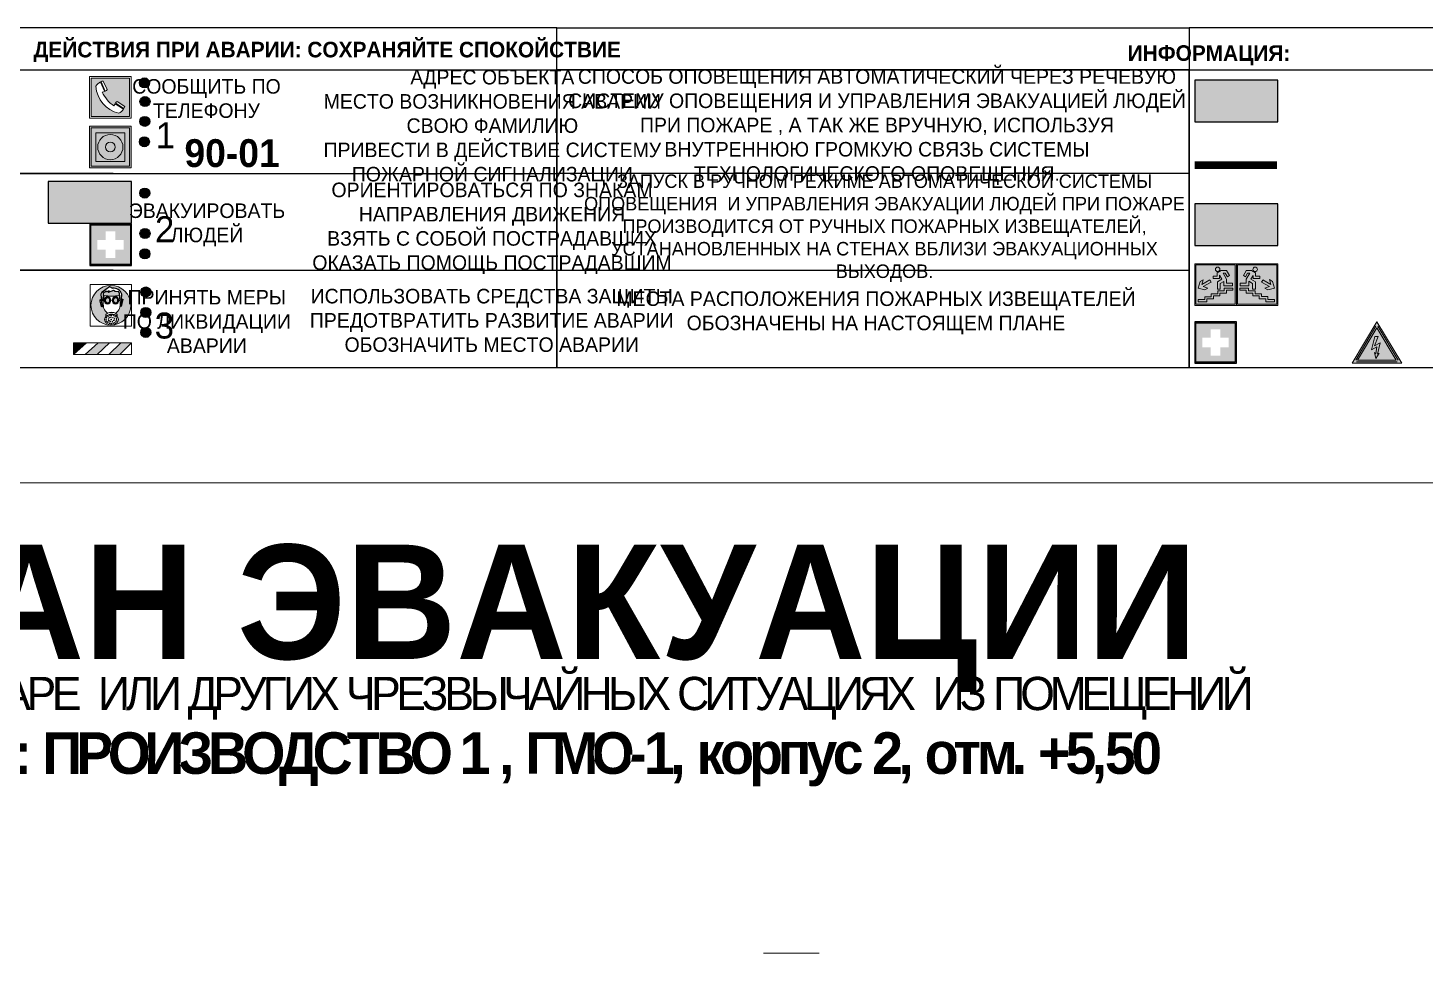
# Model space of a CAD drawing. Header units: millimetres. Extents: x 13810 to 67229, y 12374 to 21950.
# Drawn here: x 38368.3 to 38637.1, y 15248.6 to 15426.6 of the extents above; entities that cross this region are included whole.
import ezdxf

# ---------------------------------------------------------------- set-up
doc = ezdxf.new("R2010")
doc.units = ezdxf.units.MM
doc.layers.add('План_Штампы', color=7, linetype='Continuous')
doc.styles.add('обычный', font='arial.ttf')

# ---------------------------------------------------------------- blocks, each defined once
blk = doc.blocks.new('A$C38D26F80')
h = blk.add_hatch(color=5)
h.dxf.hatch_style = 1
h.paths.add_polyline_path([(-8.77, -4.48, 1), (-0.19, -4.48, 1)])
h.paths.add_polyline_path([(-6.75, -3.58), (-6.75, -3.31), (-6.62, -3.22), (-6.5, -3.22), (-6.42, -3.3), (-6.39, -3.28), (-6.59, -2.23), (-6.59, -2.01), (-6.38, -1.58), (-4.76, -0.4), (-4.13, -0.79, -0.362848), (-2.1, -2.1, -0.201049), (-2.17, -2.48, 0.085434), (-2.26, -3.13), (-1.9, -3.16), (-2.25, -4.7), (-2.4, -4.59), (-2.43, -4.34), (-2.36, -4.34), (-2.14, -3.34), (-2.47, -3.42), (-2.58, -1.95), (-2.77, -1.58), (-3.58, -1.52), (-3.92, -1.26), (-5.05, -1.73), (-4.87, -1.39), (-5.41, -1.6), (-5.41, -1.46), (-6.13, -1.87), (-6.18, -3.5), (-6.56, -3.47), (-6.37, -4.59), (-6.16, -4.43), (-6.16, -4.66), (-6.36, -4.79), (-6.37, -4.8), (-6.51, -4.76)], flags=16)
h.paths.add_polyline_path([(-6.51, -4.76), (-6.36, -4.79), (-6.37, -4.8)], flags=0)
h.paths.add_polyline_path([(-5.92, -2.34, 0.089508), (-2.67, -2.35), (-2.48, -3.88, -0.268602), (-3.4, -6.18, 0.262449), (-5.2, -6.18, -0.268602), (-6.11, -3.88)], flags=16)
edge = h.paths.add_edge_path(flags=16)
edge.add_ellipse((-5.19, -3.41), major_axis=(0, 0.842), ratio=0.848992, start_angle=0, end_angle=360)
edge = h.paths.add_edge_path(flags=0)
edge.add_ellipse((-5.19, -3.39), major_axis=(0, 0.665), ratio=0.853798, start_angle=0, end_angle=360)
edge = h.paths.add_edge_path(flags=0)
edge.add_ellipse((-5.19, -3.4), major_axis=(0, 0.528), ratio=0.864094, start_angle=0, end_angle=360)
edge = h.paths.add_edge_path(flags=16)
edge.add_ellipse((-3.47, -3.4), major_axis=(0, 0.842), ratio=0.848992, start_angle=0, end_angle=360)
h.paths.add_polyline_path([(-3.13, -6.45), (-3.13, -6.84, 0.383174), (-5.57, -6.85), (-5.57, -6.49, -0.369952)], flags=16)
edge = h.paths.add_edge_path(flags=0)
edge.add_ellipse((-3.47, -3.39), major_axis=(0, 0.665), ratio=0.853798, start_angle=0, end_angle=360)
edge = h.paths.add_edge_path(flags=0)
edge.add_ellipse((-3.47, -3.4), major_axis=(0, 0.528), ratio=0.864094, start_angle=0, end_angle=360)
edge = h.paths.add_edge_path(flags=16)
edge.add_ellipse((-4.34, -7.57), major_axis=(-1.48, 0), ratio=0.744955, start_angle=0, end_angle=360)
h.paths.add_polyline_path([(-5.01, -6.85, -1), (-5.15, -6.85, -1)], flags=0)
h.paths.add_polyline_path([(-5.33, -7.14, -1), (-5.47, -7.14, -1)], flags=0)
h.paths.add_polyline_path([(-4.61, -6.71, -1), (-4.74, -6.71, -1)], flags=16)
h.paths.add_polyline_path([(-5.43, -7.51, -1), (-5.57, -7.51, -1)], flags=0)
h.paths.add_polyline_path([(-4.26, -6.67, -1), (-4.4, -6.67, -1)], flags=16)
h.paths.add_polyline_path([(-4.74, -7.14, -1), (-4.88, -7.14, -1)], flags=0)
h.paths.add_polyline_path([(-4.93, -7.43, -1), (-5.07, -7.43, -1)], flags=0)
h.paths.add_polyline_path([(-4.41, -7.07, -1), (-4.54, -7.07, -1)], flags=0)
h.paths.add_polyline_path([(-5.33, -7.87, -1), (-5.46, -7.87, -1)], flags=0)
h.paths.add_polyline_path([(-3.8, -6.71, -1), (-3.94, -6.71, -1)], flags=16)
h.paths.add_polyline_path([(-4.85, -7.78, -1), (-4.98, -7.78, -1)], flags=0)
h.paths.add_polyline_path([(-3.96, -7.14, -1), (-4.1, -7.14, -1)], flags=0)
h.paths.add_polyline_path([(-4.33, -7.53, -1), (-4.47, -7.53, -1)], flags=0)
h.paths.add_polyline_path([(-5.09, -8.12, -1), (-5.23, -8.12, -1)], flags=0)
h.paths.add_polyline_path([(-3.5, -6.94, -1), (-3.64, -6.94, -1)], flags=0)
h.paths.add_polyline_path([(-4.54, -7.97, -1), (-4.68, -7.97, -1)], flags=0)
h.paths.add_polyline_path([(-3.66, -7.39, -1), (-3.8, -7.39, -1)], flags=0)
h.paths.add_polyline_path([(-4.73, -8.35, -1), (-4.86, -8.35, -1)], flags=0)
h.paths.add_polyline_path([(-4.09, -7.96, -1), (-4.23, -7.96, -1)], flags=0)
h.paths.add_polyline_path([(-3.77, -7.74, -1), (-3.91, -7.74, -1)], flags=0)
h.paths.add_polyline_path([(-3.22, -7.27, -1), (-3.35, -7.27, -1)], flags=0)
h.paths.add_polyline_path([(-4.34, -8.4, -1), (-4.47, -8.4, -1)], flags=0)
h.paths.add_polyline_path([(-3.16, -7.61, -1), (-3.3, -7.61, -1)], flags=0)
h.paths.add_polyline_path([(-3.9, -8.35, -1), (-4.04, -8.35, -1)], flags=0)
h.paths.add_polyline_path([(-3.32, -7.91, -1), (-3.46, -7.91, -1)], flags=0)
h.paths.add_polyline_path([(-3.55, -8.23, -1), (-3.69, -8.23, -1)], flags=0)
at = {"color": 5, "lineweight": 5}
for p, q in [((-4.48, 0), (-8.96, 0)), ((-8.96, 0), (-8.96, -4.48)), ((-4.48, 0), (0, 0)), ((0, 0), (0, -4.48)), ((-6.59, -2.01), (-6.38, -1.58)), ((-6.59, -2.23), (-6.59, -2.01)), ((-6.39, -3.28), (-6.59, -2.23)), ((-6.38, -1.58), (-4.76, -0.4)), ((-6.13, -1.87), (-6.18, -3.5)), ((-5.41, -1.46), (-6.13, -1.87)), ((-5.92, -2.34), (-6.11, -3.88)), ((-4.87, -1.39), (-5.41, -1.6)), ((-5.41, -1.6), (-5.41, -1.46)), ((-3.92, -1.26), (-5.05, -1.73)), ((-5.05, -1.73), (-4.87, -1.39)), ((-4.76, -0.4), (-4.13, -0.79)), ((-3.58, -1.52), (-3.92, -1.26)), ((-2.77, -1.58), (-3.58, -1.52)), ((-2.58, -1.95), (-2.77, -1.58)), ((-2.67, -2.34), (-2.48, -3.88)), ((-2.47, -3.42), (-2.58, -1.95)), ((-8.96, -8.96), (-8.96, -4.48)), ((-6.75, -3.31), (-6.62, -3.22)), ((-6.75, -3.58), (-6.75, -3.31)), ((-6.51, -4.76), (-6.75, -3.58)), ((-6.62, -3.22), (-6.5, -3.22)), ((-6.18, -3.5), (-6.56, -3.47)), ((-6.56, -3.47), (-6.37, -4.59)), ((-6.37, -4.8), (-6.51, -4.76)), ((-6.5, -3.22), (-6.42, -3.3)), ((-6.42, -3.3), (-6.39, -3.28)), ((-6.37, -4.59), (-6.16, -4.43)), ((-6.16, -4.66), (-6.37, -4.8)), ((-6.16, -4.43), (-6.16, -4.66)), ((-2.14, -3.34), (-2.47, -3.42)), ((-2.43, -4.34), (-2.4, -4.59)), ((-2.43, -4.34), (-2.36, -4.34)), ((-2.4, -4.59), (-2.25, -4.7)), ((-2.36, -4.34), (-2.14, -3.34)), ((-1.9, -3.16), (-2.26, -3.13)), ((-2.25, -4.7), (-1.9, -3.16)), ((0, -8.96), (0, -4.48)), ((-4.48, -8.96), (-8.96, -8.96)), ((-5.57, -6.49), (-5.57, -6.85)), ((-4.48, -8.96), (0, -8.96)), ((-3.13, -6.45), (-3.13, -6.84))]:
    blk.add_line(p, q, dxfattribs=at)
at = {"color": 5}
for p, q in [((-6.59, -2.01), (-6.38, -1.58)), ((-6.59, -2.23), (-6.59, -2.01)), ((-6.39, -3.28), (-6.59, -2.23)), ((-6.38, -1.58), (-4.76, -0.4)), ((-6.13, -1.87), (-6.18, -3.5)), ((-5.41, -1.46), (-6.13, -1.87)), ((-4.87, -1.39), (-5.41, -1.6)), ((-5.41, -1.6), (-5.41, -1.46)), ((-3.92, -1.26), (-5.05, -1.73)), ((-5.05, -1.73), (-4.87, -1.39)), ((-4.76, -0.4), (-4.13, -0.79)), ((-3.58, -1.52), (-3.92, -1.26)), ((-2.77, -1.58), (-3.58, -1.52)), ((-2.58, -1.95), (-2.77, -1.58)), ((-2.47, -3.42), (-2.58, -1.95)), ((-6.75, -3.31), (-6.62, -3.22)), ((-6.75, -3.58), (-6.75, -3.31)), ((-6.51, -4.76), (-6.75, -3.58)), ((-6.62, -3.22), (-6.5, -3.22)), ((-6.18, -3.5), (-6.56, -3.47)), ((-6.56, -3.47), (-6.37, -4.59)), ((-6.37, -4.8), (-6.51, -4.76)), ((-6.36, -4.79), (-6.51, -4.76)), ((-6.5, -3.22), (-6.42, -3.3)), ((-6.42, -3.3), (-6.39, -3.28)), ((-6.37, -4.59), (-6.16, -4.43)), ((-6.16, -4.66), (-6.37, -4.8)), ((-6.16, -4.66), (-6.36, -4.79)), ((-6.16, -4.43), (-6.16, -4.66)), ((-2.14, -3.34), (-2.47, -3.42)), ((-2.4, -4.59), (-2.43, -4.34)), ((-2.43, -4.34), (-2.36, -4.34)), ((-2.25, -4.7), (-2.4, -4.59)), ((-2.36, -4.34), (-2.14, -3.34)), ((-2.26, -3.13), (-1.9, -3.16)), ((-1.9, -3.16), (-2.25, -4.7))]:
    blk.add_line(p, q, dxfattribs=at)
at = {"color": 5, "lineweight": 5}
for centre, radius in [((-4.48, -4.48), 4.29), ((-5.5, -7.51), 0.0678), ((-5.4, -7.14), 0.0678), ((-5.4, -7.87), 0.0678), ((-5.16, -8.12), 0.0678), ((-5.08, -6.85), 0.0678), ((-5, -7.43), 0.0678), ((-4.91, -7.78), 0.0678), ((-4.81, -7.14), 0.0678), ((-4.79, -8.35), 0.0678), ((-4.67, -6.71), 0.0678), ((-4.61, -7.97), 0.0678), ((-4.47, -7.07), 0.0678), ((-4.4, -7.53), 0.0678), ((-4.4, -8.4), 0.0678), ((-4.33, -6.67), 0.0678), ((-4.16, -7.96), 0.0678), ((-4.03, -7.14), 0.0678), ((-3.97, -8.35), 0.0678), ((-3.87, -6.71), 0.0678), ((-3.84, -7.74), 0.0678), ((-3.73, -7.39), 0.0678), ((-3.62, -8.23), 0.0678), ((-3.57, -6.94), 0.0678), ((-3.39, -7.91), 0.0678), ((-3.28, -7.27), 0.0678), ((-3.23, -7.61), 0.0678)]:
    blk.add_circle(centre, radius, dxfattribs=at)
for centre, radius, start, end in [((-4.28, 6.66), 9.15, 259.6987, 280.1569), ((-0.47, -3.05), 1.79, 161.5846, 182.4584), ((-2.6, -2.2), 0.513, 326.4781, 11.7739), ((-3.66, -4.24), 2.47, 171.573, 231.7124), ((-4.33, -7.88), 1.87, 50.358, 131.5662), ((-4.3, -7.78), 1.83, 60.5889, 119.4111), ((-4.93, -4.24), 2.47, 308.2876, 8.427), ((-4.34, -8.2), 1.82, 48.4943, 132.3565)]:
    blk.add_arc(centre, radius, start, end, dxfattribs=at)
at = {"color": 5}
for centre, radius, start, end in [((-3.89, -2.66), 1.88, 17.387, 97.1599), ((-0.35, -3.07), 1.91, 162.2553, 181.7878), ((-2.6, -2.2), 0.511, 326.3906, 11.8614)]:
    blk.add_arc(centre, radius, start, end, dxfattribs=at)
at = {"color": 5, "lineweight": 5}
for centre, major_axis, ratio in [((-5.19, -3.41), (0, 0.842), 0.848992), ((-5.19, -3.39), (0, 0.665), 0.853798), ((-5.19, -3.4), (0, 0.528), 0.864094), ((-3.47, -3.4), (0, 0.842), 0.848992), ((-3.47, -3.39), (0, 0.665), 0.853798), ((-3.47, -3.4), (0, 0.528), 0.864094), ((-4.34, -7.57), (-1.48, 0), 0.744955)]:
    blk.add_ellipse(centre, major_axis=major_axis, ratio=ratio, dxfattribs=at)
blk = doc.blocks.new('A$C47DD6509')
at = {"lineweight": 5}
for points in [[(-8.69, 0), (-11.19, 0), (-11.19, -2.22)], [(-4.22, 0), (-6.45, 0), (-8.91, -2.22), (-6.61, -2.22)], [(0, 0), (-2.09, 0), (-4.36, -2.22), (-2.29, -2.22)]]:
    blk.add_hatch(color=242, dxfattribs=at).paths.add_polyline_path(points)
at = {"color": 242, "lineweight": 5}
for p, q in [((-11.19, -2.22), (-8.69, 0)), ((-11.19, -2.22), (-11.19, 0)), ((-11.19, 0), (-8.69, 0)), ((-11.19, 0), (0, 0)), ((-8.91, -2.22), (-6.45, 0)), ((-6.61, -2.22), (-4.22, 0)), ((-4.36, -2.22), (-2.09, 0)), ((-2.29, -2.22), (0, 0)), ((0, 0), (0, -2.22)), ((0, -2.22), (-11.19, -2.22))]:
    blk.add_line(p, q, dxfattribs=at)
blk = doc.blocks.new('A$C32E8229D')
at = {"true_color": 0xffffff}
blk.add_hatch(color=7, dxfattribs=at).paths.add_polyline_path([(0, 0), (0, -8), (16, -8), (16, 0)])
h = blk.add_hatch(color=126)
h.paths.add_polyline_path([(0.2, -0.2), (15.8, -0.2), (15.8, -7.8), (0.2, -7.8)])
h.paths.add_polyline_path([(13.49, -2.05), (12.08, -2.05), (11.37, -2.63, 0.162397), (11.29, -2.84), (11.29, -3.63), (10.35, -3.63), (10.35, -4.05), (11.68, -4.05), (11.68, -3.48), (12.26, -4.28), (11.29, -5.1), (11.29, -6.78), (11.85, -6.78), (11.85, -5.44), (12.8, -4.64), (12.8, -5.94), (14.46, -5.94), (14.46, -5.39), (13.45, -5.39), (13.45, -3.97), (12.46, -2.59), (13.15, -2.59), (13.69, -3.34), (14.18, -3)], flags=16)
h.paths.add_polyline_path([(10.74, -1.82, 1), (11.8, -1.82, 1)], flags=16)
h.paths.add_polyline_path([(9.39, -3.59), (5.99, -3.59), (6.56, -3.03), (5.91, -3.03), (5.1, -3.83), (5.91, -4.64), (6.56, -4.64), (5.99, -4.09), (9.39, -4.09)], flags=16)
h.paths.add_polyline_path([(4.29, -1.08), (1.72, -1.08), (1.72, -6.6), (4.29, -6.6)], flags=16)
at = {"color": 126}
blk.add_lwpolyline([(16, -8), (0, -8), (0, 0), (16, 0)], close=True, dxfattribs=at)
blk = doc.blocks.new('A$C18900ED3')
h = blk.add_hatch(color=126)
h.paths.add_polyline_path([(-0.18, -0.18), (-7.02, -0.18), (-7.02, -7.02), (-0.18, -7.02)])
h.paths.add_polyline_path([(-5.89, -4.46), (-5.89, -2.77), (-4.46, -2.77), (-4.46, -1.31), (-2.77, -1.31), (-2.77, -2.77), (-1.33, -2.77), (-1.33, -4.46), (-2.77, -4.46), (-2.77, -5.89), (-4.46, -5.89), (-4.46, -4.46)], flags=16)
at = {"color": 126}
for p, q in [((-7.2, 0), (-7.2, -7.2)), ((0, 0), (-7.2, 0)), ((0, -7.2), (0, 0)), ((-7.02, -7.02), (-7.02, -0.18)), ((-7.02, -0.18), (-0.18, -0.18)), ((-0.18, -0.18), (-0.18, -7.02)), ((-7.2, -7.2), (0, -7.2)), ((-0.18, -7.02), (-7.02, -7.02))]:
    blk.add_line(p, q, dxfattribs=at)
blk = doc.blocks.new('A$C456E1F9C')
at = {"lineweight": 5}
h = blk.add_hatch(color=242, dxfattribs=at)
h.paths.add_polyline_path([(0.51, -1.47), (0.51, -13.26), (12.29, -13.26), (12.29, -1.47)])
h.paths.add_polyline_path([(5.42, -4.95, -0.254479), (4.78, -5.4), (3.52, -2.53, -0.209735), (4.23, -2.4)], flags=16)
h.paths.add_polyline_path([(8.53, -8.6), (10.87, -10.17), (10.54, -10.76), (8.03, -9.13, -0.192251)], flags=16)
h.paths.add_polyline_path([(4.61, -5.49, 0.005518), (3.87, -5.72, 0.128647), (7.49, -10.01, 0.00809), (7.83, -9.33), (10.47, -10.97, -0.16736), (8.99, -12.25, -0.327862), (1.95, -3.95, -0.166952), (3.36, -2.62)], flags=16)
at = {"color": 242, "lineweight": 5}
for p, q in [((0, -13.77), (0, -0.97)), ((12.8, -0.97), (0, -0.97)), ((4.61, -5.49), (3.36, -2.62)), ((3.52, -2.53), (4.78, -5.4)), ((4.23, -2.4), (5.42, -4.95)), ((12.8, -13.77), (12.8, -0.97)), ((7.83, -9.33), (10.47, -10.97)), ((8.03, -9.13), (10.54, -10.76)), ((10.81, -10.12), (8.53, -8.6)), ((10.54, -10.76), (10.8, -10.3)), ((10.8, -10.3), (10.81, -10.12)), ((0, -13.77), (12.8, -13.77))]:
    blk.add_line(p, q, dxfattribs=at)
blk.add_lwpolyline([(0.51, -1.47), (12.29, -1.47), (12.29, -13.26), (0.51, -13.26)], close=True, dxfattribs=at)
for centre, radius, start, end in [((4.59, -5.34), 2.99, 114.2845, 152.1974), ((11.12, -3.31), 9.19, 183.9915, 256.6009), ((4.02, -3.27), 0.891, 76.3284, 123.7092), ((14.98, -39.1), 35.17, 107.1487, 108.4135), ((13.86, -0.94), 11.08, 205.5536, 234.8762), ((4.68, -4.59), 0.824, 276.9621, 334.0723), ((-13.31, 0.8), 23.44, 332.5487, 334.4027), ((8.94, -9.5), 0.989, 114.4092, 157.9388), ((7.87, -9.46), 3, 291.9291, 329.9329)]:
    blk.add_arc(centre, radius, start, end, dxfattribs=at)
blk = doc.blocks.new('A$C54414219')
at = {"true_color": 0xffffff}
h = blk.add_hatch(color=7, dxfattribs=at)
h.paths.add_polyline_path([(2.39, -9.45), (2.39, -18.3), (11.23, -18.3), (11.23, -9.45)], flags=0)
h.paths.add_polyline_path([(10.71, -13.87, -1), (2.92, -13.87, -1)], flags=0)
h.paths.add_polyline_path([(8.3, -13.87, -1), (5.33, -13.87, -1)], flags=0)
h.paths.add_polyline_path([(0.41, -7.47), (0.41, -20.27), (13.21, -20.27), (13.21, -7.47)])
h.paths.add_polyline_path([(0.92, -19.77), (12.71, -19.77), (12.71, -7.98), (0.92, -7.98)], flags=16)
h.paths.add_polyline_path([(11.23, -9.45), (11.23, -18.3), (2.39, -18.3), (2.39, -9.45)], flags=0)
at = {"lineweight": 5}
h = blk.add_hatch(color=242, dxfattribs=at)
h.paths.add_polyline_path([(12.71, -7.98), (0.92, -7.98), (0.92, -19.77), (12.71, -19.77)])
h.paths.add_polyline_path([(11.23, -18.3), (2.39, -18.3), (2.39, -9.45), (11.23, -9.45)], flags=16)
h.paths.add_polyline_path([(10.71, -13.87, -1), (2.92, -13.87, -1)], flags=0)
h.paths.add_polyline_path([(8.3, -13.87, -1), (5.33, -13.87, -1)], flags=0)
at = {"true_color": 0xffffff}
h = blk.add_hatch(color=7, dxfattribs=at)
h.paths.add_polyline_path([(2.39, -9.45), (2.39, -18.3), (11.23, -18.3), (11.23, -9.45)])
h.paths.add_polyline_path([(10.71, -13.87, -1), (2.92, -13.87, -1)], flags=16)
h.paths.add_polyline_path([(8.3, -13.87, -1), (5.33, -13.87, -1)], flags=0)
at = {"lineweight": 5}
h = blk.add_hatch(color=242, dxfattribs=at)
h.paths.add_polyline_path([(2.92, -13.87, 1), (10.71, -13.87, 1)])
h.paths.add_polyline_path([(8.3, -13.87, -1), (5.33, -13.87, -1)], flags=16)
at = {"color": 242, "lineweight": 5}
for p, q in [((0.41, -20.27), (0.41, -7.47)), ((0.41, -7.47), (13.21, -7.47)), ((0.41, -7.47), (13.21, -7.47)), ((13.21, -20.27), (13.21, -7.47)), ((0.41, -20.27), (13.21, -20.27))]:
    blk.add_line(p, q, dxfattribs=at)
for points in [[(0.92, -7.98), (12.71, -7.98), (12.71, -19.77), (0.92, -19.77)], [(2.39, -9.45), (11.23, -9.45), (11.23, -18.3), (2.39, -18.3)]]:
    blk.add_lwpolyline(points, close=True, dxfattribs=at)
for radius in [3.89, 1.49]:
    blk.add_circle((6.81, -13.87), radius, dxfattribs=at)
blk = doc.blocks.new('A$C3E6D3DDE')
at = {"lineweight": 5}
h = blk.add_hatch(color=40, dxfattribs=at)
h.paths.add_polyline_path([(24.1, 1.45), (16.46, -11.35), (31.74, -11.35)])
h.paths.add_polyline_path([(24.09, -0.46), (30.03, -10.41), (18.14, -10.41)], flags=16)
h.paths.add_polyline_path([(24.54, -3.08), (23.41, -6.02), (25.13, -5.01), (24.33, -8.5), (24.82, -8.27), (23.79, -9.86), (23.4, -8.04), (23.8, -8.43), (24.04, -6.29), (22.39, -7.25), (23.44, -3.08)], flags=0)
h = blk.add_hatch(color=256, dxfattribs=at)
h.paths.add_polyline_path([(24.37, 0.03, 0.567511), (23.82, 0.03), (17.59, -10.4, 0.582454), (17.86, -10.88), (30.32, -10.88, 0.582149), (30.6, -10.4)])
h.paths.add_polyline_path([(24.09, -0.46), (18.14, -10.41), (30.03, -10.41)], flags=16)
h.paths.add_polyline_path([(24.54, -3.08), (23.41, -6.02), (25.13, -5.01), (24.33, -8.5), (24.82, -8.27), (23.79, -9.86), (23.4, -8.04), (23.8, -8.43), (24.04, -6.29), (22.39, -7.25), (23.44, -3.08)], flags=0)
h = blk.add_hatch(color=40, dxfattribs=at)
h.paths.add_polyline_path([(24.09, -0.46), (18.14, -10.41), (30.03, -10.41)])
h.paths.add_polyline_path([(24.82, -8.27), (23.79, -9.86), (23.4, -8.04), (23.8, -8.43), (24.04, -6.29), (22.39, -7.25), (23.44, -3.08), (24.54, -3.08), (23.41, -6.02), (25.13, -5.01), (24.33, -8.5)], flags=16)
at = {"color": 40, "lineweight": 5}
for p, q in [((16.46, -11.35), (24.1, 1.45)), ((24.1, 1.45), (31.74, -11.35))]:
    blk.add_line(p, q, dxfattribs=at)
at = {"lineweight": 5}
for p, q in [((17.59, -10.4), (23.82, 0.03)), ((24.37, 0.03), (30.6, -10.4)), ((18.14, -10.41), (24.09, -0.46)), ((23.44, -3.08), (22.39, -7.25)), ((23.41, -6.02), (24.54, -3.08)), ((24.54, -3.08), (23.44, -3.08)), ((24.09, -0.46), (30.03, -10.41)), ((22.39, -7.25), (24.04, -6.29)), ((23.8, -8.43), (23.4, -8.04)), ((23.4, -8.04), (23.79, -9.86)), ((25.13, -5.01), (23.41, -6.02)), ((23.79, -9.86), (24.82, -8.27)), ((24.04, -6.29), (23.8, -8.43)), ((24.33, -8.5), (25.13, -5.01)), ((24.82, -8.27), (24.33, -8.5)), ((17.86, -10.88), (30.32, -10.88)), ((18.14, -10.41), (30.03, -10.41))]:
    blk.add_line(p, q, dxfattribs=at)
at = {"color": 50, "lineweight": 5}
blk.add_line((31.74, -11.35), (16.46, -11.35), dxfattribs=at)
blk = doc.blocks.new('A$C7B4425F7')
at = {"true_color": 0xffffff}
blk.add_hatch(color=7, dxfattribs=at).paths.add_polyline_path([(0, 0), (-16, 0), (-16, -8), (0, -8)])
h = blk.add_hatch(color=126)
h.paths.add_polyline_path([(-0.2, -0.2), (-15.8, -0.2), (-15.8, -7.8), (-0.2, -7.8)])
h.paths.add_polyline_path([(-11.76, -2.03), (-11.76, -3.66), (-11.17, -3.66, -0.568275), (-11.17, -6.18), (-12.58, -6.18), (-12.58, -2.03)], flags=16)
h.paths.add_polyline_path([(-13.33, -4.12, -0.495768), (-13.59, -6.18), (-15.03, -6.18), (-15.03, -2.03), (-13.59, -2.03, -0.487973)], flags=16)
h.paths.add_polyline_path([(-10.25, -2.03), (-9.48, -2.03), (-9.48, -6.18), (-10.25, -6.18)], flags=16)
h.paths.add_polyline_path([(-13.84, -3.69), (-14.24, -3.69), (-14.24, -3.03), (-13.9, -3.03, -0.692621)], flags=0)
h.paths.add_polyline_path([(-9.15, -2.03), (-8.4, -2.03), (-8.04, -3.07), (-7.68, -2.03), (-6.93, -2.03), (-7.64, -4.1), (-6.93, -6.18), (-7.68, -6.18), (-8.04, -5.14), (-8.4, -6.18), (-9.15, -6.18), (-8.44, -4.1)], flags=16)
h.paths.add_polyline_path([(-11.76, -4.46), (-11.42, -4.46, -0.692621), (-11.36, -5.12), (-11.76, -5.12)], flags=0)
h.paths.add_polyline_path([(-13.9, -5.2), (-14.24, -5.2), (-14.24, -4.55), (-13.84, -4.55, -0.708038)], flags=0)
edge = h.paths.add_edge_path(flags=16)
edge.add_ellipse((-5.51, -4.08), major_axis=(0, 2.05), ratio=0.586184, start_angle=0, end_angle=360)
edge = h.paths.add_edge_path(flags=0)
edge.add_ellipse((-5.51, -4.08), major_axis=(0, 1.14), ratio=0.454828, start_angle=0, end_angle=360)
h.paths.add_polyline_path([(-4.13, -4.96, 0.377264), (-3.48, -4.52, 0.0555), (-3.16, -2.03), (-1.66, -2.03), (-1.66, -4.96), (-0.96, -4.96), (-0.96, -7.01), (-1.75, -7.01), (-1.75, -6.18), (-3.3, -6.18), (-3.3, -7.02), (-4.13, -7.02)], flags=16)
h.paths.add_polyline_path([(-2.73, -2.91), (-2.28, -2.91), (-2.28, -4.96), (-3.05, -4.96, 0.079136)], flags=0)
at = {"color": 126}
blk.add_lwpolyline([(-16, -8), (0, -8), (0, 0), (-16, 0)], close=True, dxfattribs=at)
blk = doc.blocks.new('вниз 3')
at = {"lineweight": 0, "true_color": 0xffffff}
h = blk.add_hatch(color=7, dxfattribs=at)
h.dxf.hatch_style = 1
h.paths.add_polyline_path([(40997.5, -4475.69), (40997.25, -4475.28), (40995.76, -4476.15), (40995.97, -4475.23), (40995.39, -4475.56), (40995.05, -4476.83), (40996.33, -4477.17), (40996.91, -4476.83), (40996, -4476.55)], flags=0)
h.paths.add_polyline_path([(40999.81, -4473.95), (41000.22, -4473.95), (41000.64, -4474.67), (41001.03, -4474.43), (41000.46, -4473.49), (41000.42, -4473.49), (40999.43, -4473.49), (40998.68, -4473.92), (40998.68, -4474.57), (40997.88, -4474.57), (40997.88, -4475), (40999.14, -4475), (40999.14, -4474.43), (40999.14, -4474.38), (40999.59, -4475.15), (40998.72, -4475.67), (40998.72, -4477.06), (40999.24, -4477.06), (40999.24, -4475.96), (40999.95, -4475.56), (40999.95, -4476.43), (41001.61, -4476.43), (41001.61, -4475.88), (41000.47, -4475.88), (41000.47, -4475.12)], flags=0)
h.paths.add_polyline_path([(40999.2, -4473.24, 1), (40998.35, -4473.24, 1)], flags=0)
h.paths.add_polyline_path([(41000.46, -4477.26), (41001.69, -4477.26), (41001.69, -4476.84), (41000.03, -4476.84), (41000.03, -4477.39), (40998.78, -4477.39), (40998.78, -4477.95), (40997.53, -4477.95), (40997.53, -4478.5), (40996.29, -4478.5), (40996.29, -4479.06), (40995.05, -4479.06), (40995.05, -4479.48), (40995.29, -4479.48), (40996.72, -4479.48), (40996.72, -4478.92), (40997.97, -4478.92), (40997.97, -4478.36), (40999.2, -4478.36), (40999.2, -4477.81), (41000.46, -4477.81)], flags=0)
h.paths.add_polyline_path([(41002.37, -4472.17), (40994.37, -4472.17), (40994.37, -4480.17), (41002.37, -4480.17)])
h.paths.add_polyline_path([(41002.16, -4479.96), (40994.57, -4479.96), (40994.57, -4472.37), (41002.16, -4472.37)], flags=16)
h.paths.add_polyline_path([(41001.61, -4475.88), (41001.61, -4476.43), (40999.95, -4476.43), (40999.95, -4475.56), (40999.24, -4475.96), (40999.24, -4477.06), (40998.72, -4477.06), (40998.72, -4475.67), (40999.59, -4475.15), (40999.14, -4474.38), (40999.14, -4474.43), (40999.14, -4475), (40997.88, -4475), (40997.88, -4474.57), (40998.68, -4474.57), (40998.68, -4473.92), (40999.43, -4473.49), (41000.42, -4473.49), (41000.46, -4473.49), (41001.03, -4474.43), (41000.64, -4474.67), (41000.22, -4473.95), (40999.81, -4473.95), (41000.47, -4475.12), (41000.47, -4475.88)], flags=0)
h.paths.add_polyline_path([(41001.69, -4476.84), (41001.69, -4477.26), (41000.46, -4477.26), (41000.46, -4477.81), (40999.2, -4477.81), (40999.2, -4478.36), (40997.97, -4478.36), (40997.97, -4478.92), (40996.72, -4478.92), (40996.72, -4479.48), (40995.05, -4479.48), (40995.05, -4479.06), (40996.29, -4479.06), (40996.29, -4478.5), (40997.53, -4478.5), (40997.53, -4477.95), (40998.78, -4477.95), (40998.78, -4477.39), (41000.03, -4477.39), (41000.03, -4476.84)], flags=0)
h.paths.add_polyline_path([(40998.35, -4473.24, -1), (40999.2, -4473.24, -1)], flags=0)
h.paths.add_polyline_path([(40997.5, -4475.69), (40996, -4476.55), (40996.91, -4476.83), (40996.33, -4477.17), (40995.05, -4476.83), (40995.39, -4475.56), (40995.97, -4475.23), (40995.76, -4476.15), (40997.25, -4475.28)], flags=0)
at = {"lineweight": 0}
h = blk.add_hatch(color=126, dxfattribs=at)
h.dxf.hatch_style = 1
h.paths.add_polyline_path([(41002.16, -4472.37), (40994.57, -4472.37), (40994.57, -4479.96), (41002.16, -4479.96)])
h.paths.add_polyline_path([(40995.97, -4475.23), (40995.76, -4476.15), (40997.25, -4475.28), (40997.5, -4475.69), (40996, -4476.55), (40996.91, -4476.83), (40996.33, -4477.17), (40995.05, -4476.83), (40995.39, -4475.56)], flags=16)
h.paths.add_polyline_path([(40997.88, -4474.57), (40998.68, -4474.57), (40998.68, -4473.92), (40999.43, -4473.49), (41000.42, -4473.49), (41000.46, -4473.49), (41001.03, -4474.43), (41000.64, -4474.67), (41000.22, -4473.95), (40999.81, -4473.95), (41000.47, -4475.12), (41000.47, -4475.88), (41001.61, -4475.88), (41001.61, -4476.43), (40999.95, -4476.43), (40999.95, -4475.56), (40999.24, -4475.96), (40999.24, -4477.06), (40998.72, -4477.06), (40998.72, -4475.67), (40999.59, -4475.15), (40999.14, -4474.38), (40999.14, -4474.43), (40999.14, -4475), (40997.88, -4475)], flags=16)
h.paths.add_polyline_path([(40998.35, -4473.24, -1), (40999.2, -4473.24, -1)], flags=16)
h.paths.add_polyline_path([(40997.53, -4477.95), (40998.78, -4477.95), (40998.78, -4477.39), (41000.03, -4477.39), (41000.03, -4476.84), (41001.69, -4476.84), (41001.69, -4477.26), (41000.46, -4477.26), (41000.46, -4477.81), (40999.2, -4477.81), (40999.2, -4478.36), (40997.97, -4478.36), (40997.97, -4478.92), (40996.72, -4478.92), (40996.72, -4479.48), (40995.05, -4479.48), (40995.05, -4479.06), (40996.29, -4479.06), (40996.29, -4478.5), (40997.53, -4478.5)], flags=16)
at = {"lineweight": 0, "true_color": 0xffffff}
h = blk.add_hatch(color=7, dxfattribs=at)
h.dxf.hatch_style = 1
h.paths.add_polyline_path([(40999.2, -4473.24, 1), (40998.35, -4473.24, 1)])
h.paths.add_polyline_path([(40999.81, -4473.95), (41000.22, -4473.95), (41000.64, -4474.67), (41001.03, -4474.43), (41000.46, -4473.49), (41000.42, -4473.49), (40999.43, -4473.49), (40998.68, -4473.92), (40998.68, -4474.57), (40997.88, -4474.57), (40997.88, -4475), (40999.14, -4475), (40999.14, -4474.43), (40999.14, -4474.38), (40999.59, -4475.15), (40998.72, -4475.67), (40998.72, -4477.06), (40999.24, -4477.06), (40999.24, -4475.96), (40999.95, -4475.56), (40999.95, -4476.43), (41001.61, -4476.43), (41001.61, -4475.88), (41000.47, -4475.88), (41000.47, -4475.12)])
h.paths.add_polyline_path([(40999.2, -4477.81), (41000.46, -4477.81), (41000.46, -4477.26), (41001.69, -4477.26), (41001.69, -4476.84), (41000.03, -4476.84), (41000.03, -4477.39), (40998.78, -4477.39), (40998.78, -4477.95), (40997.53, -4477.95), (40997.53, -4478.5), (40996.29, -4478.5), (40996.29, -4479.06), (40995.05, -4479.06), (40995.05, -4479.48), (40995.29, -4479.48), (40996.72, -4479.48), (40996.72, -4478.92), (40997.97, -4478.92), (40997.97, -4478.36), (40999.2, -4478.36)])
h.paths.add_polyline_path([(40997.5, -4475.69), (40997.25, -4475.28), (40995.76, -4476.15), (40995.97, -4475.23), (40995.39, -4475.56), (40995.05, -4476.83), (40996.33, -4477.17), (40996.91, -4476.83), (40996, -4476.55)])
at = {"color": 126, "lineweight": 0}
for points in [[(40994.37, -4472.17), (41002.37, -4472.17), (41002.37, -4480.17), (40994.37, -4480.17)], [(40994.57, -4472.37), (41002.16, -4472.37), (41002.16, -4479.96), (40994.57, -4479.96)]]:
    blk.add_lwpolyline(points, close=True, dxfattribs=at)
for points in [[(40995.05, -4476.83), (40995.39, -4475.56), (40995.97, -4475.23), (40995.76, -4476.15), (40997.25, -4475.28), (40997.5, -4475.69), (40996, -4476.55), (40996.91, -4476.83), (40996.33, -4477.17), (40995.05, -4476.83)], [(40999.14, -4474.43), (40999.14, -4475), (40997.88, -4475), (40997.88, -4474.57), (40998.68, -4474.57), (40998.68, -4473.92), (40999.43, -4473.49), (41000.42, -4473.49), (41000.46, -4473.49), (41001.03, -4474.43), (41000.64, -4474.67), (41000.22, -4473.95), (40999.81, -4473.95), (41000.47, -4475.12), (41000.47, -4475.88), (41001.61, -4475.88), (41001.61, -4476.43), (40999.95, -4476.43), (40999.95, -4475.56), (40999.24, -4475.96), (40999.24, -4477.06), (40998.72, -4477.06), (40998.72, -4475.67), (40999.59, -4475.15), (40999.14, -4474.38), (40999.14, -4474.43)], [(40995.29, -4479.48), (40995.05, -4479.48), (40995.05, -4479.06), (40996.29, -4479.06), (40996.29, -4478.5), (40997.53, -4478.5), (40997.53, -4477.95), (40998.78, -4477.95), (40998.78, -4477.39), (41000.03, -4477.39), (41000.03, -4476.84), (41001.69, -4476.84), (41001.69, -4477.26), (41000.46, -4477.26), (41000.46, -4477.81), (40999.2, -4477.81), (40999.2, -4478.36), (40997.97, -4478.36), (40997.97, -4478.92), (40996.72, -4478.92), (40996.72, -4479.48), (40995.05, -4479.48)]]:
    blk.add_lwpolyline(points, dxfattribs=at)
blk.add_circle((40998.77, -4473.24), 0.426, dxfattribs=at)
blk = doc.blocks.new('вниз')
at = {"lineweight": 0, "true_color": 0xffffff}
h = blk.add_hatch(color=7, dxfattribs=at)
h.dxf.hatch_style = 1
h.paths.add_polyline_path([(40994.51, -4472.22), (40986.51, -4472.22), (40986.51, -4480.22), (40994.51, -4480.22)])
h.paths.add_polyline_path([(40994.31, -4472.42), (40994.31, -4480.01), (40986.71, -4480.01), (40986.71, -4472.42)], flags=16)
h.paths.add_polyline_path([(40988.43, -4473.53), (40989.43, -4473.53), (40990.19, -4473.96), (40990.19, -4474.6), (40991, -4474.6), (40991, -4475.06), (40989.73, -4475.06), (40989.73, -4474.46), (40989.3, -4475.18), (40990.17, -4475.7), (40990.17, -4477.11), (40989.63, -4477.11), (40989.63, -4476.01), (40988.94, -4475.59), (40988.94, -4476.46), (40988.94, -4476.46), (40987.47, -4476.46), (40987.26, -4476.46), (40987.26, -4475.92), (40988.4, -4475.92), (40988.4, -4475.2), (40989.1, -4473.99), (40988.66, -4473.99), (40988.24, -4474.7), (40987.86, -4474.47), (40988.41, -4473.56)], flags=0)
h.paths.add_polyline_path([(40990.55, -4473.29, -1), (40989.69, -4473.29, -1)], flags=0)
h.paths.add_polyline_path([(40988.85, -4476.89), (40988.85, -4477.43), (40990.1, -4477.43), (40990.1, -4477.99), (40991.34, -4477.99), (40991.34, -4478.54), (40992.59, -4478.54), (40992.59, -4479.09), (40993.83, -4479.09), (40993.83, -4479.52), (40992.17, -4479.52), (40992.17, -4478.97), (40990.91, -4478.97), (40990.91, -4478.41), (40989.68, -4478.41), (40989.68, -4477.86), (40988.43, -4477.86), (40988.43, -4477.31), (40987.6, -4477.31), (40987.18, -4477.31), (40987.18, -4476.89)], flags=0)
h.paths.add_polyline_path([(40991.61, -4475.33), (40993.12, -4476.2), (40992.9, -4475.27), (40993.48, -4475.6), (40993.83, -4476.88), (40992.56, -4477.22), (40991.97, -4476.88), (40992.9, -4476.61), (40991.38, -4475.74), (40991.58, -4475.39)], flags=0)
h.paths.add_polyline_path([(40990.19, -4473.96), (40989.43, -4473.53), (40988.43, -4473.53), (40988.41, -4473.56), (40987.86, -4474.47), (40988.24, -4474.7), (40988.66, -4473.99), (40989.1, -4473.99), (40988.4, -4475.2), (40988.4, -4475.92), (40987.26, -4475.92), (40987.26, -4476.46), (40987.47, -4476.46), (40988.94, -4476.46), (40988.94, -4476.27), (40988.94, -4475.59), (40989.63, -4476.01), (40989.63, -4477.11), (40990.17, -4477.11), (40990.17, -4475.7), (40989.3, -4475.18), (40989.73, -4474.46), (40989.73, -4475.06), (40991, -4475.06), (40991, -4474.6), (40990.19, -4474.6)], flags=0)
h.paths.add_polyline_path([(40990.55, -4473.29, 1), (40989.69, -4473.29, 1)], flags=0)
h.paths.add_polyline_path([(40991.61, -4475.33), (40991.58, -4475.39), (40991.38, -4475.74), (40992.9, -4476.61), (40991.97, -4476.88), (40992.56, -4477.22), (40993.83, -4476.88), (40993.48, -4475.6), (40992.9, -4475.27), (40993.12, -4476.2)], flags=0)
h.paths.add_polyline_path([(40990.1, -4477.43), (40988.85, -4477.43), (40988.85, -4476.89), (40987.18, -4476.89), (40987.18, -4477.31), (40987.6, -4477.31), (40988.43, -4477.31), (40988.43, -4477.86), (40989.68, -4477.86), (40989.68, -4478.41), (40990.91, -4478.41), (40990.91, -4478.97), (40992.17, -4478.97), (40992.17, -4479.52), (40993.83, -4479.52), (40993.83, -4479.09), (40992.59, -4479.09), (40992.59, -4478.54), (40991.34, -4478.54), (40991.34, -4477.99), (40990.1, -4477.99)], flags=0)
at = {"lineweight": 0}
h = blk.add_hatch(color=126, dxfattribs=at)
h.dxf.hatch_style = 1
h.paths.add_polyline_path([(40994.31, -4472.42), (40986.71, -4472.42), (40986.71, -4480.01), (40994.31, -4480.01)])
h.paths.add_polyline_path([(40988.43, -4473.53), (40989.43, -4473.53), (40990.19, -4473.96), (40990.19, -4474.6), (40991, -4474.6), (40991, -4475.06), (40989.73, -4475.06), (40989.73, -4474.46), (40989.3, -4475.18), (40990.17, -4475.7), (40990.17, -4477.11), (40989.63, -4477.11), (40989.63, -4476.01), (40988.94, -4475.59), (40988.94, -4476.46), (40988.94, -4476.46), (40987.47, -4476.46), (40987.26, -4476.46), (40987.26, -4475.92), (40988.4, -4475.92), (40988.4, -4475.2), (40989.1, -4473.99), (40988.66, -4473.99), (40988.24, -4474.7), (40987.86, -4474.47), (40988.41, -4473.56)], flags=16)
h.paths.add_polyline_path([(40990.55, -4473.29, -1), (40989.69, -4473.29, -1)], flags=16)
h.paths.add_polyline_path([(40988.85, -4476.89), (40988.85, -4477.43), (40990.1, -4477.43), (40990.1, -4477.99), (40991.34, -4477.99), (40991.34, -4478.54), (40992.59, -4478.54), (40992.59, -4479.09), (40993.83, -4479.09), (40993.83, -4479.52), (40992.17, -4479.52), (40992.17, -4478.97), (40990.91, -4478.97), (40990.91, -4478.41), (40989.68, -4478.41), (40989.68, -4477.86), (40988.43, -4477.86), (40988.43, -4477.31), (40987.6, -4477.31), (40987.18, -4477.31), (40987.18, -4476.89)], flags=16)
h.paths.add_polyline_path([(40991.61, -4475.33), (40993.12, -4476.2), (40992.9, -4475.27), (40993.48, -4475.6), (40993.83, -4476.88), (40992.56, -4477.22), (40991.97, -4476.88), (40992.9, -4476.61), (40991.38, -4475.74), (40991.58, -4475.39)], flags=16)
at = {"lineweight": 0, "true_color": 0xffffff}
h = blk.add_hatch(color=7, dxfattribs=at)
h.dxf.hatch_style = 1
h.paths.add_polyline_path([(40989.73, -4474.46), (40989.73, -4475.06), (40991, -4475.06), (40991, -4474.6), (40990.19, -4474.6), (40990.19, -4473.96), (40989.43, -4473.53), (40988.43, -4473.53), (40988.41, -4473.56), (40987.86, -4474.47), (40988.24, -4474.7), (40988.66, -4473.99), (40989.1, -4473.99), (40988.4, -4475.2), (40988.4, -4475.92), (40987.26, -4475.92), (40987.26, -4476.46), (40987.47, -4476.46), (40988.94, -4476.46), (40988.94, -4475.59), (40989.63, -4476.01), (40989.63, -4477.11), (40990.17, -4477.11), (40990.17, -4475.7), (40989.3, -4475.18)])
h.paths.add_polyline_path([(40989.69, -4473.29, 1), (40990.55, -4473.29, 1)])
h.paths.add_polyline_path([(40991.61, -4475.33), (40991.58, -4475.39), (40991.38, -4475.74), (40992.9, -4476.61), (40991.97, -4476.88), (40992.56, -4477.22), (40993.83, -4476.88), (40993.48, -4475.6), (40992.9, -4475.27), (40993.12, -4476.2)])
h.paths.add_polyline_path([(40990.1, -4477.43), (40988.85, -4477.43), (40988.85, -4476.89), (40987.18, -4476.89), (40987.18, -4477.31), (40987.6, -4477.31), (40988.43, -4477.31), (40988.43, -4477.86), (40989.68, -4477.86), (40989.68, -4478.41), (40990.91, -4478.41), (40990.91, -4478.97), (40992.17, -4478.97), (40992.17, -4479.52), (40993.83, -4479.52), (40993.83, -4479.09), (40992.59, -4479.09), (40992.59, -4478.54), (40991.34, -4478.54), (40991.34, -4477.99), (40990.1, -4477.99)])
at = {"color": 126, "lineweight": 0}
for points in [[(40986.51, -4472.22), (40994.51, -4472.22), (40994.51, -4480.22), (40986.51, -4480.22)], [(40986.71, -4472.42), (40994.31, -4472.42), (40994.31, -4480.01), (40986.71, -4480.01)]]:
    blk.add_lwpolyline(points, close=True, dxfattribs=at)
for points in [[(40987.47, -4476.46), (40987.26, -4476.46), (40987.26, -4475.92), (40988.4, -4475.92), (40988.4, -4475.2), (40989.1, -4473.99), (40988.66, -4473.99), (40988.24, -4474.7), (40987.86, -4474.47), (40988.41, -4473.56), (40988.43, -4473.53), (40989.43, -4473.53), (40990.19, -4473.96), (40990.19, -4474.6), (40991, -4474.6), (40991, -4475.06), (40989.73, -4475.06), (40989.73, -4474.46), (40989.3, -4475.18), (40990.17, -4475.7), (40990.17, -4477.11), (40989.63, -4477.11), (40989.63, -4476.01), (40988.94, -4475.59), (40988.94, -4476.46)], [(40991.58, -4475.39), (40991.38, -4475.74), (40992.9, -4476.61), (40991.97, -4476.88), (40992.56, -4477.22), (40993.83, -4476.88), (40993.48, -4475.6), (40992.9, -4475.27), (40993.12, -4476.2), (40991.61, -4475.33), (40991.58, -4475.39)], [(40987.6, -4477.31), (40987.18, -4477.31), (40987.18, -4476.89), (40988.85, -4476.89), (40988.85, -4477.43), (40990.1, -4477.43), (40990.1, -4477.99), (40991.34, -4477.99), (40991.34, -4478.54), (40992.59, -4478.54), (40992.59, -4479.09), (40993.83, -4479.09), (40993.83, -4479.52), (40992.17, -4479.52), (40992.17, -4478.97), (40990.91, -4478.97), (40990.91, -4478.41), (40989.68, -4478.41), (40989.68, -4477.86), (40988.43, -4477.86), (40988.43, -4477.31), (40987.6, -4477.31)], [(40987.47, -4476.46), (40988.94, -4476.46), (40988.94, -4476.27)]]:
    blk.add_lwpolyline(points, dxfattribs=at)
blk.add_circle((40990.12, -4473.29), 0.432, dxfattribs=at)

msp = doc.modelspace()

# ---------------------------------------------------------------- hatches: boundary and pattern name
at = {"lineweight": 0}
h = msp.add_hatch(color=256, dxfattribs=at)
h.dxf.hatch_style = 1
h.paths.add_polyline_path([(38389.73, 15416.05, 1), (38391.66, 15416.05, 1)])
h = msp.add_hatch(color=256, dxfattribs=at)
h.dxf.hatch_style = 1
h.paths.add_polyline_path([(38389.83, 15412.46, 1), (38391.76, 15412.46, 1)])
h = msp.add_hatch(color=256, dxfattribs=at)
h.dxf.hatch_style = 1
h.paths.add_polyline_path([(38389.79, 15408.65, 1), (38391.73, 15408.65, 1)])
h = msp.add_hatch(color=256, dxfattribs=at)
h.dxf.hatch_style = 1
h.paths.add_polyline_path([(38389.71, 15404.72, 1), (38391.64, 15404.72, 1)])
h = msp.add_hatch(color=256, dxfattribs=at)
h.dxf.hatch_style = 1
h.paths.add_polyline_path([(38389.8, 15394.84, 1), (38391.73, 15394.84, 1)])
h = msp.add_hatch(color=256, dxfattribs=at)
h.dxf.hatch_style = 1
h.paths.add_polyline_path([(38389.84, 15387.06, 1), (38391.77, 15387.06, 1)])
h = msp.add_hatch(color=256, dxfattribs=at)
h.dxf.hatch_style = 1
h.paths.add_polyline_path([(38389.83, 15383.15, 1), (38391.76, 15383.15, 1)])
h = msp.add_hatch(color=256, dxfattribs=at)
h.dxf.hatch_style = 1
h.paths.add_polyline_path([(38389.99, 15375.8, 1), (38391.92, 15375.8, 1)])
h = msp.add_hatch(color=256, dxfattribs=at)
h.dxf.hatch_style = 1
h.paths.add_polyline_path([(38389.98, 15371.86, 1), (38391.91, 15371.86, 1)])
h = msp.add_hatch(color=256, dxfattribs=at)
h.dxf.hatch_style = 1
h.paths.add_polyline_path([(38389.98, 15368.02, 1), (38391.92, 15368.02, 1)])

# ---------------------------------------------------------------- linework, layer by layer
at = {"color": 126, "lineweight": 0, "true_color": 0x008754}
for points in [[(38162.27, 15734.05), (38762.27, 15734.05), (38762.27, 15339.05), (38162.27, 15339.05)], [(38162.27, 15734.05), (38762.27, 15734.05), (38762.27, 15339.05), (38162.27, 15339.05)], [(38162.27, 15734.05), (38762.27, 15734.05), (38762.27, 15339.05), (38162.27, 15339.05)], [(38162.27, 15734.05), (38762.27, 15734.05), (38762.27, 15339.05), (38162.27, 15339.05)], [(38162.27, 15339.05), (38762.27, 15339.05), (38762.27, 14944.05), (38162.27, 14944.05)], [(38162.27, 15339.05), (38762.27, 15339.05), (38762.27, 14944.05), (38162.27, 14944.05)], [(38162.27, 15339.05), (38762.27, 15339.05), (38762.27, 14944.05), (38162.27, 14944.05)], [(38162.27, 15339.05), (38762.27, 15339.05), (38762.27, 14944.05), (38162.27, 14944.05)]]:
    msp.add_lwpolyline(points, close=True, dxfattribs=at)
for points in [[(38326.25, 15418.58), (38470.02, 15418.58), (38470.02, 15426.63), (38326.25, 15426.63)], [(38470.02, 15426.63), (38591.73, 15426.63), (38591.73, 15361.18), (38470.02, 15361.18)], [(38470.02, 15426.63), (38591.73, 15426.63), (38591.73, 15418.58), (38470.02, 15418.58)], [(38591.73, 15418.58), (38735.5, 15418.58), (38735.5, 15426.63), (38591.73, 15426.63)], [(38326.25, 15418.58), (38470.02, 15418.58), (38470.02, 15361.18), (38326.25, 15361.18)], [(38470.02, 15418.58), (38591.73, 15418.58), (38591.73, 15398.59), (38470.02, 15398.59)], [(38591.73, 15418.58), (38735.5, 15418.58), (38735.5, 15361.18), (38591.73, 15361.18)], [(38591.73, 15398.59), (38470.02, 15398.59), (38470.02, 15380.01), (38591.73, 15380.01)]]:
    msp.add_lwpolyline(points, close=True)
at = {"color": 126, "lineweight": 80, "true_color": 0x008754, "const_width": 1.5}
msp.add_lwpolyline([(38608.59, 15400.21), (38592.79, 15400.21)], dxfattribs=at)
for points in [[(38384.67, 15398.59), (38326.25, 15398.59), (38470.02, 15398.59)], [(38384.67, 15380.01), (38326.25, 15380.01), (38470.02, 15380.01)]]:
    msp.add_lwpolyline(points)
at = {"lineweight": 0}
msp.add_lwpolyline([(38520.52, 15248.56), (38509.82, 15248.56)], dxfattribs=at)
for centre in [(38390.69, 15416.05), (38390.8, 15412.46), (38390.76, 15408.65), (38390.68, 15404.72), (38390.76, 15394.84), (38390.8, 15387.06), (38390.79, 15383.15), (38390.95, 15375.8), (38390.95, 15371.86), (38390.95, 15368.02)]:
    msp.add_circle(centre, 0.966)

# ---------------------------------------------------------------- block references
for name, p, xscale, yscale, zscale in [('A$C456E1F9C', (38380.14, 15417.86), 0.625, 0.625, 0.625), ('A$C54414219', (38379.88, 15412.37), 0.625, 0.625, 0.625), ('A$C18900ED3', (38388.2, 15388.91), 1.111111111007631, 1.111111111007631, 1.111111111007631), ('A$C38D26F80', (38388.23, 15377.24), 0.8928571427240968, 0.8928571427240968, 0.8928571427240968), ('A$C18900ED3', (38600.79, 15370.09), 1.111111111007631, 1.111111111007631, 1.111111111007631), ('A$C3E6D3DDE', (38612.77, 15369.18), 0.625, 0.625, 0.625)]:
    msp.add_blockref(name, p, dxfattribs=dict(xscale=xscale, yscale=yscale, zscale=zscale))
at = {"xscale": -1}
msp.add_blockref('A$C32E8229D', (38388.2, 15397.06), dxfattribs=at)
at = {"color": 126, "true_color": 0x008754}
for name, p in [('вниз 3', (-2401.58, 19853.4)), ('вниз', (-2385.72, 19853.45))]:
    msp.add_blockref(name, p, dxfattribs=at)
at = {"color": 242, "true_color": 0xc1121c}
msp.add_blockref('A$C47DD6509', (38388.22, 15366.02), dxfattribs=at)
at = {"layer": 'План_Штампы'}
msp.add_blockref('A$C7B4425F7', (38608.79, 15416.58), dxfattribs=at)
at = {"layer": 'План_Штампы', "color": 126, "true_color": 0x008754, "xscale": -1}
msp.add_blockref('A$C32E8229D', (38608.79, 15392.75), dxfattribs=at)

# ---------------------------------------------------------------- texts
at = {"lineweight": 0, "style": 'обычный'}
for s, insert, char_height, width, attachment_point in [('{\\fProxima Nova Rg|b1|i0|c204|p2;ДЕЙСТВИЯ ПРИ АВАРИИ: СОХРАНЯЙТЕ СПОКОЙСТВИЕ\\H1.6644x; }', (38425.86, 15422.03), 3, 175.1736, 5), ('{\\fProxima Nova Rg|b1|i0|c204|p2;ИНФОРМАЦИЯ:\\H1.1997x; }', (38595.53, 15421.36), 3, 175.1736, 5), ('\\pi-8.4,l8.4,t8.4;{\\fProxima Nova Rg|b0|i0|c204|p2;АДРЕС ОБЪЕКТА\\PМЕСТО ВОЗНИКНОВЕНИЯ АВАРИИ\\PСВОЮ ФАМИЛИЮ\\PПРИВЕСТИ В ДЕЙСТВИЕ СИСТЕМУ \\PПОЖАРНОЙ СИГНАЛИЗАЦИИ}', (38457.64, 15407.42), 2.8, 126.6484, 5), ('{\\fProxima Nova Rg|b0|i0|c204|p2;СПОСОБ ОПОВЕЩЕНИЯ АВТОМАТИЧЕСКИЙ ЧЕРЕЗ РЕЧЕВУЮ СИСТЕМУ ОПОВЕЩЕНИЯ И УПРАВЛЕНИЯ ЭВАКУАЦИЕЙ ЛЮДЕЙ ПРИ ПОЖАРЕ , А ТАК ЖЕ ВРУЧНУЮ, ИСПОЛЬЗУЯ ВНУТРЕННЮЮ ГРОМКУЮ СВЯЗЬ СИСТЕМЫ ТЕХНОЛОГИЧЕСКОГО ОПОВЕЩЕНИЯ.}', (38531.64, 15407.54), 2.8, 118.5618, 5), ('{\\fProxima Nova Rg|b0|i0|c204|p2;СООБЩИТЬ ПО \\PТЕЛЕФОНУ}', (38402.63, 15413.03), 2.8, 126.6484, 5), ('{\\fProxima Nova Rg|b0|i0|c204|p2;1\\H1.1667x; }', (38394.74, 15405.97), 5, 126.6484, 5), ('{\\fProxima Nova Rg|b1|i0|c204|p2;\\H1.0714x;90-01\\fProxima Nova Rg|b0|i0|c204|p2;\\H0.93331x; \\H1.3449x; }', (38407.56, 15402.5), 5, 126.6484, 5), ('{\\fProxima Nova Rg|b0|i0|c204|p2;\\P\\pt7.8;ЗАПУСК В РУЧНОМ РЕЖИМЕ АВТОМАТИЧЕСКОЙ СИСТЕМЫ ОПОВЕЩЕНИЯ  И УПРАВЛЕНИЯ ЭВАКУАЦИИ ЛЮДЕЙ ПРИ ПОЖАРЕ ПРОИЗВОДИТСЯ ОТ РУЧНЫХ ПОЖАРНЫХ ИЗВЕЩАТЕЛЕЙ, УСТАНАНОВЛЕННЫХ НА СТЕНАХ ВБЛИЗИ ЭВАКУАЦИОННЫХ ВЫХОДОВ. }', (38533.09, 15390.26), 2.6, 121.7868, 5), ('\\pi-8.4,l8.4,t8.4;{\\fProxima Nova Rg|b0|i0|c204|p2;ОРИЕНТИРОВАТЬСЯ ПО ЗНАКАМ \\PНАПРАВЛЕНИЯ ДВИЖЕНИЯ\\PВЗЯТЬ С СОБОЙ ПОСТРАДАВШИХ\\PОКАЗАТЬ ПОМОЩЬ ПОСТРАДАВШИМ}', (38457.57, 15388.05), 2.8, 126.6484, 5), ('{\\fProxima Nova Rg|b0|i0|c204|p2;ЭВАКУИРОВАТЬ \\PЛЮДЕЙ}', (38402.73, 15388.71), 2.8, 126.6484, 5), ('{\\fProxima Nova Rg|b0|i0|c204|p2;2\\H1.1967x; }', (38394.58, 15387.89), 5, 126.6484, 5), ('\\pt8.4;{\\fProxima Nova Rg|b0|i0|c204|p2;\\PМЕСТА РАСПОЛОЖЕНИЯ ПОЖАРНЫХ ИЗВЕЩАТЕЛЕЙ ОБОЗНАЧЕНЫ НА НАСТОЯЩЕМ ПЛАНЕ}', (38531.45, 15374.11), 2.8, 118.5618, 5), ('{\\fProxima Nova Rg|b0|i0|c204|p2;ПРИНЯТЬ МЕРЫ \\PПО ЛИКВИДАЦИИ \\PАВАРИИ}', (38402.7, 15370.13), 2.8, 126.6484, 5), ('\\pi-8.4,l8.4,t8.4;{\\fProxima Nova Rg|b0|i0|c204|p2;ИСПОЛЬЗОВАТЬ СРЕДСТВА ЗАЩИТЫ \\PПРЕДОТВРАТИТЬ РАЗВИТИЕ АВАРИИ\\PОБОЗНАЧИТЬ МЕСТО АВАРИИ}', (38457.52, 15370.32), 2.8, 126.6484, 5), ('{\\fProxima Nova Rg|b0|i0|c204|p2;3\\H1.1967x; }', (38394.52, 15369.31), 5, 126.6484, 5), ('{\\fProxima Nova Rg|b1|i0|c204|p2;ПЛАН ЭВАКУАЦИИ}', (38316.08, 15327.16), 22, 493.8901, 1)]:
    msp.add_mtext(s, dxfattribs=dict(at, insert=insert, char_height=char_height, width=width, attachment_point=attachment_point))
at = {"color": 0, "lineweight": 0, "insert": (38465.7, 15301.85), "char_height": 8, "width": 449.2158, "attachment_point": 5, "style": 'обычный'}
msp.add_mtext('{\\fArial Black|b1|i0|c204|p34;\\H2x;\\T0.85;  \\fArial Narrow|b0|i0|c204|p34;\\H0.8x;\\W0.9;\\P\\fProxima Nova Rg|b0|i0|c204|p2;\\H0.5x;\\W1;\\C256;ПРИ ПОЖАРЕ  ИЛИ ДРУГИХ ЧРЕЗВЫЧАЙНЫХ СИТУАЦИЯХ  ИЗ ПОМЕЩЕНИЙ \\fProxima Nova Rg|b1|i0|c204|p2;\\H1.25x;\\PЦЭН: ПРОИЗВОДСТВО 1 , ГМО-1, корпус 2, отм. +5,50}', dxfattribs=at)

doc.saveas('drawing.dxf')
